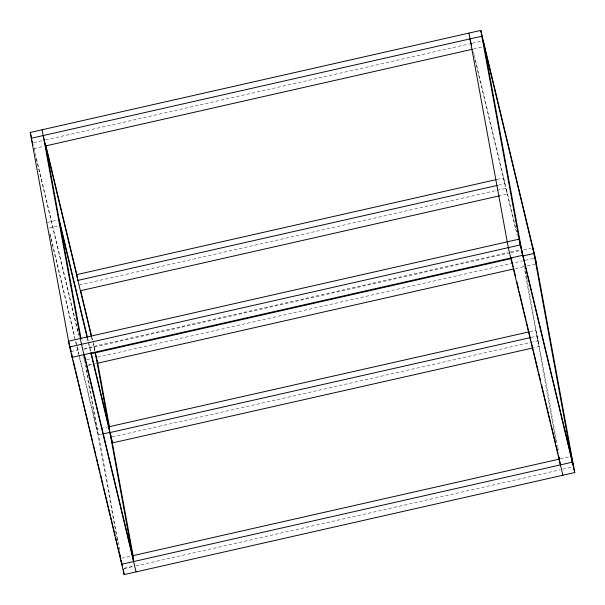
<?xml version="1.0" encoding="UTF-8"?>
<svg xmlns="http://www.w3.org/2000/svg" width="605" height="605" viewBox="0 0 605 605"><rect width="100%" height="100%" fill="white"/><g stroke="black" fill="none" stroke-linecap="round" stroke-linejoin="round"><path stroke-width="0.45" stroke-dasharray="3.02 2.27" d="M33.646 142.591L42.766 140.526M45.511 139.906L469.571 43.855M472.323 43.235L481.444 41.17M33.797 148.596L43.825 146.327M473.39 49.028L482.51 46.963M47.341 222.398L59.199 219.713M49.307 227.941L58.428 225.877M497.219 179.39L503.67 177.93L504.736 183.731L498.278 185.19M79.323 284.947L506.151 188.276L507.217 194.076L500.758 195.536M71.042 351.535L81.078 349.266M83.823 348.646L507.882 252.595M510.635 251.975L520.671 249.699M84.178 349.297L509.977 252.852M510.9 252.648L521.041 250.349M523.771 249.729L531.069 248.073M86.659 359.642L90.304 358.81M97.609 357.162L522.599 260.906M525.344 260.279L535.372 258.01M87.665 365.186L94.047 363.734M94.955 363.529L97.692 362.909M88.632 365.231L94.108 363.991M515.362 268.582L523.658 266.699M527.318 265.875L536.438 263.81M108.817 426.623L96.959 429.308L79.179 355.15M101.67 434.231L98.018 435.063L78.915 355.407M121.575 558.241L130.695 556.177M560.26 458.885L569.381 456.813M123.995 568.329L133.115 566.265M124.055 568.587L133.176 566.522M135.921 565.902L559.988 469.851M562.741 469.23L571.861 467.158M530.199 331.616L535.735 330.36L538.208 340.713L532.672 341.961M531.266 337.409L536.794 336.161L539.267 346.506L533.739 347.762M112.235 436.923L531.75 342.165M473.39 51.675L474.048 54.42M474.267 55.335L516.443 231.178M474.895 59.298L517.283 236.063M91.801 336.985L95.038 350.469M91.552 337.303L92.21 340.04M93.087 343.693L94.834 350.998M87.521 337.817L88.398 341.477M88.617 342.392L90.81 351.543M87.347 338.437L90.432 351.293M34.046 148.293L78.62 334.141M36.209 158.669L78.59 335.367M49.973 233.379L75.005 337.749M75.882 341.417L78.96 354.235M49.935 234.559L50.812 238.219M51.032 239.134L78.695 354.492M525.435 271.131L525.942 273.914M526.116 274.844L526.622 277.627M526.796 278.55L557.591 446.331M557.757 447.254L558.264 450.022M523.809 265.421L555.277 436.908M555.451 437.831L555.957 440.606M94.214 347.02L94.97 351.165M86.689 370.23L119.684 550.005M83.414 355.506L83.929 358.273M84.095 359.196L116.75 537.111M116.916 538.042L117.43 540.825"/><path stroke-width="0.91" d="M30.25 132.45L480.793 30.409L535.372 258.01L574.75 472.55L124.207 574.591L69.628 346.99L30.25 132.45L31.694 138.484M45.655 145.911L472.482 49.239M497.355 185.402L77.909 280.402L76.843 274.602L496.297 179.602M80.389 290.748L499.843 195.748M69.628 346.99L520.164 244.949L480.793 30.409M90.712 353.857L511.959 258.441M523.015 255.938L533.958 253.465M513.516 268.998L97.753 363.166L95.272 352.821L109.815 432.121L112.379 442.928L532.816 347.966M103.493 433.823L109.876 432.371L90.871 353.131M132.518 555.761L559.345 459.089L559.012 457.236M529.277 331.82L108.839 426.782L109.664 430.231M109.906 432.583L530.343 337.62M536.438 263.81L481.852 36.209L31.316 138.25L32.965 145.147M573.684 466.75L519.098 239.149L68.562 341.19L71.042 351.535L70.362 347.83M520.164 244.949L574.75 472.55M469.994 38.894L471.65 45.791M511.043 257.67L513.237 266.828M513.675 268.658L515.657 276.901M516.753 281.476L518.727 289.719M519.166 291.549L523.559 309.858M523.998 311.688L525.972 319.932M526.411 321.762L530.804 340.07M531.243 341.901L533.217 350.144M533.655 351.974L538.049 370.283M538.488 372.113L540.469 380.356M541.566 384.931L548.372 413.313M548.811 415.143L550.784 423.387M551.223 425.217L555.617 443.526M556.055 445.356L558.029 453.599M558.468 455.429L559.345 459.089M562.892 475.235L508.306 247.634L468.935 33.093M45.904 145.601L76.843 274.602M80.639 290.43L91.582 336.07M43.167 135.565L91.332 336.388M59.199 219.713L87.301 336.894M91.037 352.465L108.817 426.623M60.25 225.468L87.128 337.514M84.216 354.349L133.183 558.513M136.064 571.906L81.478 344.305L42.108 129.765M71.481 353.373L72.797 358.863M73.235 360.693L75.217 368.937M75.655 370.767L78.287 381.755M78.726 383.585L81.365 394.566M81.804 396.396L85.532 411.967M85.971 413.797L88.61 424.778M89.048 426.616L90.364 432.106M90.803 433.936L92.777 442.179M93.215 444.01L95.855 454.99M96.293 456.828L97.609 462.318M98.048 464.148L100.022 472.392M100.468 474.222L103.1 485.202M103.538 487.04L110.344 515.415M110.783 517.252L115.177 535.561M115.615 537.391L117.589 545.634M118.028 547.464L120.667 558.445L119.987 554.74M121.106 560.283L122.422 565.788M110.7 434.541L111.108 436.265M532.892 247.664L572.269 462.205L121.726 564.246L120.97 560.101M483.274 40.754L522.644 255.295L72.108 357.336L71.345 353.199M559.504 459.913L560.411 464.89M97.299 360.678L109.444 426.926M111.312 437.128L133.244 556.608M109.876 432.371L133.584 561.561M45.194 143.423L81.025 338.649M123.299 569.623L124.207 574.591"/></g></svg>
